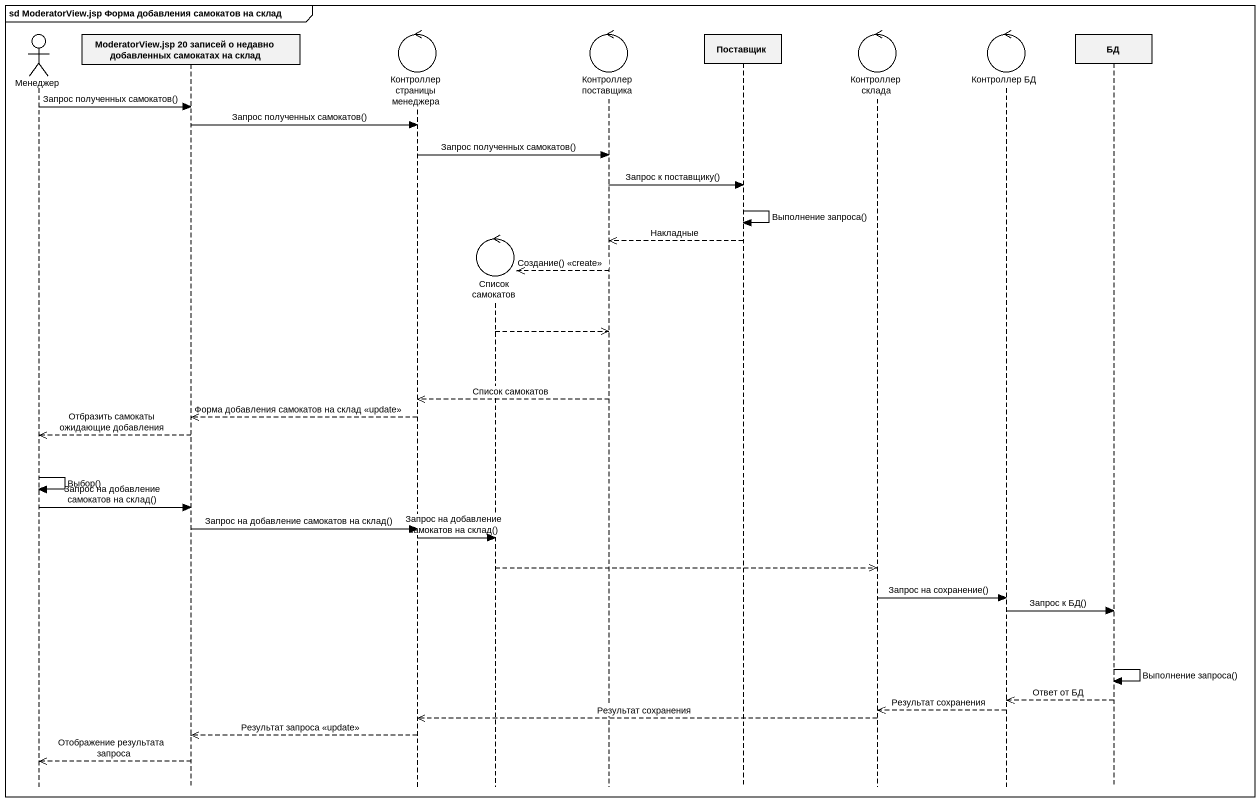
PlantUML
@startuml
mainframe sd ModeratorView.jsp Форма добавления самокатов на склад
hide footbox
actor Менеджер
participant "ModeratorView.jsp 20 записей о недавно добавленных самокатах на склад" as ModeratorView_jsp_20
control "Контроллер страницы менеджера" as Контроллер_страницы
control "Список самокатов" as Список_самокатов
control "Контроллер поставщика" as Контроллер_поставщика
participant Поставщик
control "Контроллер склада" as Контроллер_склада
control "Контроллер БД" as Контроллер_БД
participant БД

Менеджер -> ModeratorView_jsp_20 : Запрос полученных самокатов()
ModeratorView_jsp_20 -> Контроллер_страницы : Запрос полученных самокатов()
Контроллер_страницы -> Контроллер_поставщика : Запрос полученных самокатов()
Контроллер_поставщика -> Поставщик : Запрос к поставщику()
Поставщик -> Поставщик : Выполнение запроса()
Поставщик -->> Контроллер_поставщика : Накладные
Контроллер_поставщика -->> Список_самокатов ** : Создание() <<create>>
Список_самокатов -->> Контроллер_поставщика
Контроллер_поставщика -->> Контроллер_страницы : Список самокатов
Контроллер_страницы -->> ModeratorView_jsp_20 : Форма добавления самокатов на склад <<update>>
ModeratorView_jsp_20 -->> Менеджер : Отбразить самокаты ожидающие добавления
Менеджер -> Менеджер : Выбор()
Менеджер -> ModeratorView_jsp_20 : Запрос на добавление самокатов на склад()
ModeratorView_jsp_20 -> Контроллер_страницы : Запрос на добавление самокатов на склад()
Контроллер_страницы -> Список_самокатов : Запрос на добавление самокатов на склад()
Список_самокатов -->> Контроллер_склада
Контроллер_склада -> Контроллер_БД : Запрос на сохранение()
Контроллер_БД -> БД : Запрос к БД()
БД -> БД : Выполнение запроса()
БД -->> Контроллер_БД : Ответ от БД
Контроллер_БД -->> Контроллер_склада : Результат сохранения
Контроллер_склада -->> Контроллер_страницы : Результат сохранения
Контроллер_страницы -->> ModeratorView_jsp_20 : Результат запроса <<update>>
ModeratorView_jsp_20 -->> Менеджер : Отображение результата запроса
@enduml
